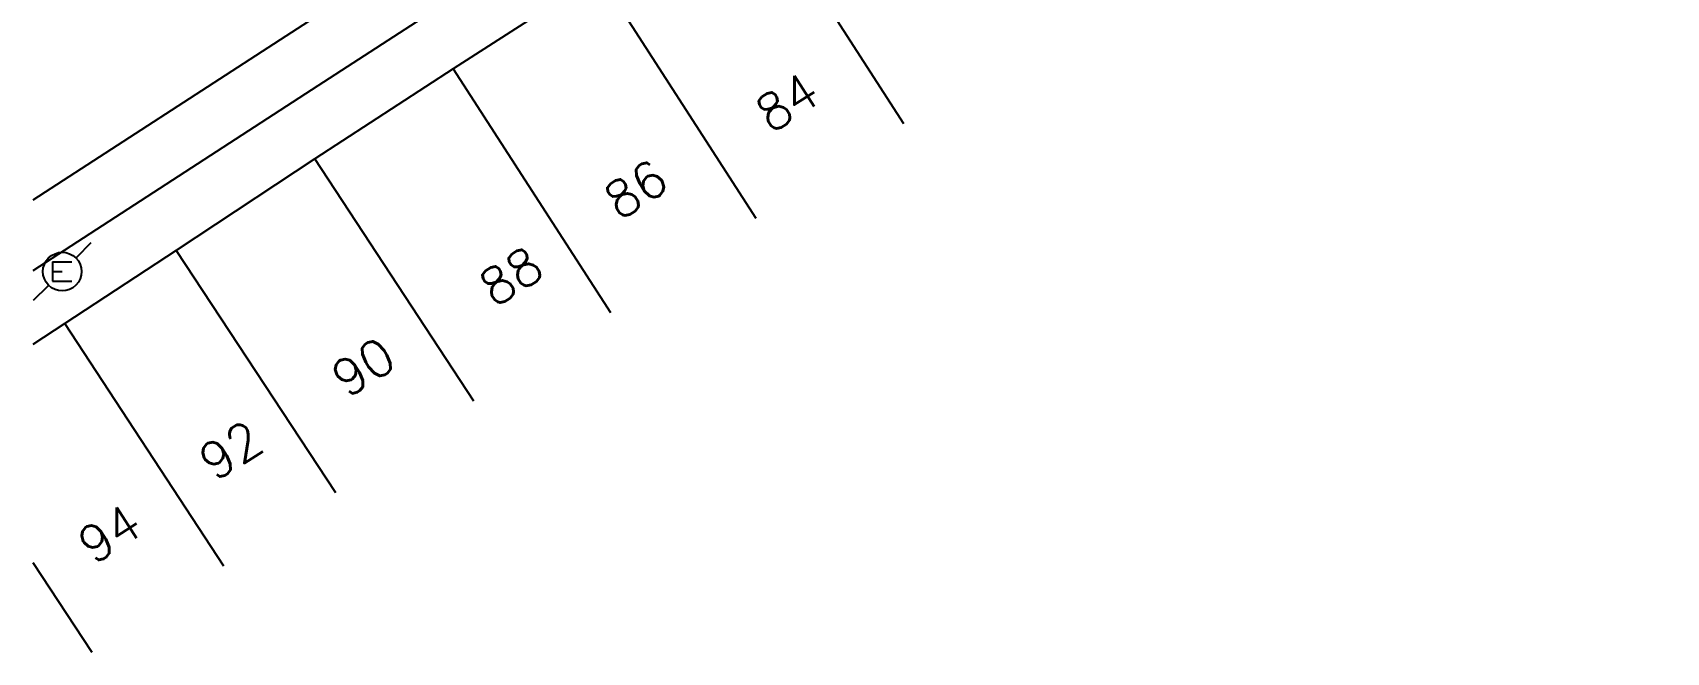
# Model space of a CAD drawing. Header units: millimetres. Extents: x 133000 to 134000, y 143000 to 144000.
# Drawn here: x 133000 to 133056.3, y 143558 to 143579.4 of the extents above; entities that cross this region are included whole.
import ezdxf
from ezdxf.enums import TextEntityAlignment as Align

# ---------------------------------------------------------------- set-up
doc = ezdxf.new("R2010")
doc.units = ezdxf.units.MM
doc.layers.get('0').update_dxf_attribs({"linetype": 'CONTINUOUS'})
for name, color, linetype in [('W0008', 7, 'CONTINUOUS'), ('W0100', 7, 'CONTINUOUS'), ('W0471', 7, 'CONTINUOUS'), ('W0991', 7, 'CONTINUOUS'), ('W1102', 7, 'CONTINUOUS')]:
    doc.layers.add(name, color=color, linetype=linetype)
doc.styles.get("Standard").update_dxf_attribs({"font": 'romans.shx', "width": 0.85})

# ---------------------------------------------------------------- blocks, each defined once
blk = doc.blocks.new('T471')
for p, q in [((0.500001, 0.500001), (1.000002, 1.000002)), ((-0.333334, 0.333334), (-0.333334, -0.333334)), ((-0.333334, 0.333334), (0.333334, 0.333334)), ((-0.333334, 0), (0, 0)), ((-0.500001, -0.500001), (-1.000002, -1.000002)), ((-0.333334, -0.333334), (0.333334, -0.333334))]:
    blk.add_line(p, q)
blk.add_ellipse((0, 0), major_axis=(0.471405, 0.471405), ratio=1, start_param=5.497787144, end_param=11.780972451)

msp = doc.modelspace()

# ---------------------------------------------------------------- linework, layer by layer
at = {"layer": 'W0008'}
for points in [[(133031.756, 143594.219), (133008.732, 143579.299), (133000, 143573.636)], [(133032.866, 143592.508), (133009.841, 143577.587), (133000, 143571.205)]]:
    msp.add_lwpolyline(points, dxfattribs=at)
at = {"layer": 'W0100'}
msp.add_lwpolyline([(133056.349, 143599.221), (133053.638, 143603.422), (133049.415, 143600.696), (133044.859, 143597.733), (133039.812, 143594.503), (133034.703, 143591.195), (133029.667, 143587.929), (133024.626, 143584.692), (133019.539, 143581.406), (133014.501, 143578.166), (133009.732, 143575.067), (133004.949, 143571.905), (133001.106, 143569.385), (133000, 143568.66)], dxfattribs=at)
at = {"layer": 'W1102', "flags": 128}
for points in [[(133024.626, 143584.692), (133030.04, 143576.286)], [(133024.957, 143573.002), (133019.539, 143581.406)], [(133014.501, 143578.166), (133019.929, 143569.769)], [(133015.213, 143566.704), (133009.732, 143575.067)], [(133004.949, 143571.905), (133010.448, 143563.554)], [(133006.588, 143561.023), (133001.106, 143569.385)], [(133000, 143561.147), (133002.046, 143558.046)]]:
    msp.add_lwpolyline(points, dxfattribs=at)

# ---------------------------------------------------------------- block references
at = {"layer": 'W0471'}
msp.add_blockref('T471', (133001.021, 143571.176), dxfattribs=at)

# ---------------------------------------------------------------- texts
at = {"layer": 'W0991'}
for s, p in [('84', (133026.029, 143577.024)), ('86', (133020.805, 143574.021)), ('88', (133016.496, 143571.019)), ('90', (133011.402, 143567.886)), ('92', (133006.832, 143565.014)), ('94', (133002.653, 143562.142))]:
    msp.add_text(s, height=1.25, rotation=32.472, dxfattribs=at).set_placement(p, align=Align.MIDDLE)

doc.saveas('drawing.dxf')
